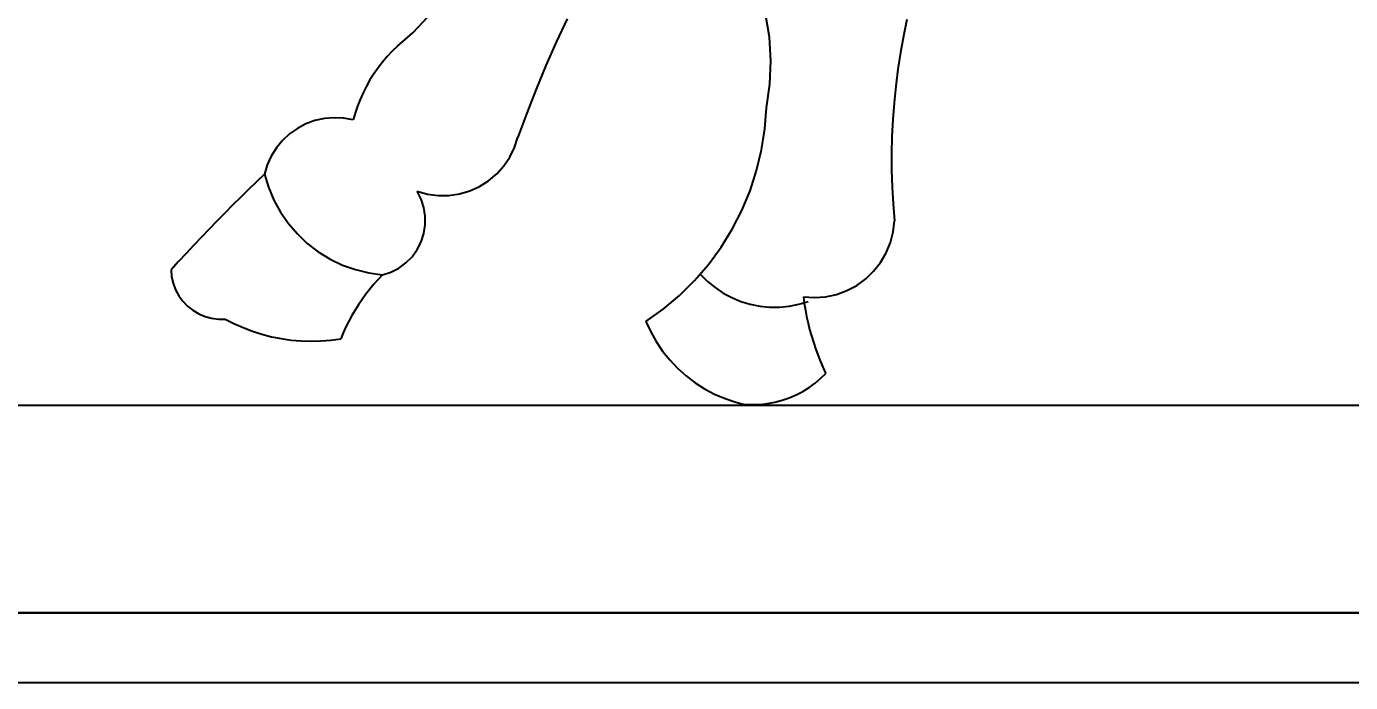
# Model space of a CAD drawing. Header units: centimetres. Extents: x 1966 to 8787, y 7398 to 12383.
# Drawn here: x 4305.61 to 4324.59, y 7739.82 to 7749.23 of the extents above; entities that cross this region are included whole.
import ezdxf
from ezdxf import colors
from ezdxf.entities.mleader import LeaderData, LeaderLine
from ezdxf.math import Vec2, Vec3

# ---------------------------------------------------------------- set-up
doc = ezdxf.new("R2010")
doc.units = ezdxf.units.CM
doc.styles.get("Standard").update_dxf_attribs({"font": 'arial.ttf', "height": 10})

# ---------------------------------------------------------------- blocks, each defined once
blk = doc.blocks.new('飾品02')
for p, q in [((9.711, 8.25), (9.656, 8.584)), ((4.604, 8.317), (4.809, 8.534)), ((6.814, 8.511), (6.657, 8.178)), ((11.681, 8.502), (11.632, 8.265)), ((4.38, 8.119), (4.604, 8.317)), ((6.657, 8.178), (6.508, 7.842)), ((9.732, 7.912), (9.711, 8.25)), ((11.632, 8.265), (11.589, 8.027)), ((4.234, 7.97), (4.166, 7.891)), ((4.305, 8.046), (4.234, 7.97)), ((4.38, 8.119), (4.305, 8.046)), ((11.589, 8.027), (11.552, 7.788)), ((4.102, 7.809), (4.042, 7.724)), ((4.166, 7.891), (4.102, 7.809)), ((6.508, 7.842), (6.367, 7.503)), ((9.718, 7.573), (9.732, 7.912)), ((11.552, 7.788), (11.521, 7.549)), ((3.987, 7.636), (3.935, 7.545)), ((4.042, 7.724), (3.987, 7.636)), ((3.888, 7.453), (3.845, 7.358)), ((3.935, 7.545), (3.888, 7.453)), ((6.367, 7.503), (6.233, 7.161)), ((9.669, 7.238), (9.718, 7.573)), ((11.521, 7.549), (11.497, 7.308)), ((3.807, 7.261), (3.774, 7.162)), ((3.845, 7.358), (3.807, 7.261)), ((9.646, 6.934), (9.669, 7.238)), ((11.497, 7.308), (11.479, 7.067)), ((3.199, 7.054), (3.069, 7.006)), ((3.334, 7.083), (3.199, 7.054)), ((3.472, 7.094), (3.334, 7.083)), ((3.609, 7.087), (3.472, 7.094)), ((3.745, 7.062), (3.609, 7.087)), ((3.774, 7.162), (3.745, 7.062)), ((6.233, 7.161), (6.108, 6.815)), ((11.479, 7.067), (11.467, 6.826)), ((2.834, 6.863), (2.733, 6.769)), ((2.947, 6.942), (2.834, 6.863)), ((3.069, 7.006), (2.947, 6.942)), ((9.599, 6.634), (9.646, 6.934)), ((2.645, 6.663), (2.572, 6.545)), ((2.733, 6.769), (2.645, 6.663)), ((5.992, 6.531), (6.06, 6.669)), ((6.06, 6.669), (6.108, 6.815)), ((11.467, 6.826), (11.462, 6.584)), ((2.572, 6.545), (2.515, 6.419)), ((5.906, 6.404), (5.992, 6.531)), ((9.528, 6.337), (9.599, 6.634)), ((11.462, 6.584), (11.462, 6.342)), ((2.476, 6.287), (2.36, 6.176)), ((2.515, 6.419), (2.476, 6.287)), ((2.476, 6.287), (2.533, 6.098)), ((5.686, 6.191), (5.804, 6.29)), ((5.804, 6.29), (5.906, 6.404)), ((9.434, 6.048), (9.528, 6.337)), ((11.462, 6.342), (11.47, 6.1)), ((2.36, 6.176), (2.246, 6.065)), ((2.533, 6.098), (2.609, 5.915)), ((5.416, 6.046), (5.556, 6.109)), ((5.556, 6.109), (5.686, 6.191)), ((11.47, 6.1), (11.483, 5.859)), ((2.132, 5.952), (2.019, 5.84)), ((2.246, 6.065), (2.132, 5.952)), ((2.609, 5.915), (2.704, 5.742)), ((4.662, 6.041), (4.81, 6)), ((4.719, 5.929), (4.662, 6.041)), ((4.758, 5.809), (4.719, 5.929)), ((4.81, 6), (4.963, 5.98)), ((4.963, 5.98), (5.116, 5.981)), ((5.116, 5.981), (5.268, 6.003)), ((5.268, 6.003), (5.416, 6.046)), ((9.317, 5.767), (9.434, 6.048)), ((1.906, 5.726), (1.794, 5.612)), ((2.019, 5.84), (1.906, 5.726)), ((2.704, 5.742), (2.817, 5.579)), ((4.778, 5.685), (4.758, 5.809)), ((9.178, 5.496), (9.317, 5.767)), ((11.483, 5.859), (11.503, 5.618)), ((1.794, 5.612), (1.683, 5.497)), ((2.817, 5.579), (2.946, 5.429)), ((4.759, 5.436), (4.778, 5.56)), ((4.778, 5.56), (4.778, 5.685)), ((11.485, 5.46), (11.503, 5.618)), ((1.572, 5.382), (1.462, 5.266)), ((1.683, 5.497), (1.572, 5.382)), ((2.946, 5.429), (3.089, 5.292)), ((4.663, 5.204), (4.72, 5.316)), ((4.72, 5.316), (4.759, 5.436)), ((9.018, 5.237), (9.178, 5.496)), ((11.445, 5.306), (11.485, 5.46)), ((1.352, 5.149), (1.244, 5.032)), ((1.462, 5.266), (1.352, 5.149)), ((3.089, 5.292), (3.246, 5.172)), ((3.246, 5.172), (3.415, 5.069)), ((4.59, 5.102), (4.663, 5.204)), ((8.838, 4.991), (9.018, 5.237)), ((11.304, 5.021), (11.384, 5.158)), ((11.384, 5.158), (11.445, 5.306)), ((1.244, 5.032), (1.136, 4.914)), ((3.415, 5.069), (3.594, 4.983)), ((3.594, 4.983), (3.78, 4.917)), ((4.288, 4.882), (4.4, 4.939)), ((4.4, 4.939), (4.501, 5.013)), ((4.501, 5.013), (4.59, 5.102)), ((8.639, 4.761), (8.838, 4.991)), ((11.205, 4.896), (11.304, 5.021)), ((1.136, 4.914), (1.144, 4.816)), ((1.144, 4.816), (1.166, 4.721)), ((3.78, 4.917), (3.972, 4.87)), ((3.972, 4.87), (4.168, 4.843)), ((4.105, 4.777), (4.044, 4.708)), ((4.168, 4.843), (4.105, 4.777)), ((4.168, 4.843), (4.288, 4.882)), ((8.423, 4.547), (8.639, 4.761)), ((8.724, 4.847), (8.823, 4.748)), ((8.823, 4.748), (8.932, 4.659)), ((10.962, 4.692), (11.091, 4.786)), ((11.091, 4.786), (11.205, 4.896)), ((1.166, 4.721), (1.201, 4.63)), ((1.201, 4.63), (1.247, 4.544)), ((3.929, 4.565), (3.875, 4.491)), ((3.986, 4.637), (3.929, 4.565)), ((4.044, 4.708), (3.986, 4.637)), ((8.932, 4.659), (9.049, 4.582)), ((9.049, 4.582), (9.173, 4.516)), ((10.516, 4.528), (10.672, 4.562)), ((10.672, 4.562), (10.821, 4.617)), ((10.821, 4.617), (10.962, 4.692)), ((1.247, 4.544), (1.304, 4.465)), ((1.304, 4.465), (1.372, 4.395)), ((1.372, 4.395), (1.449, 4.334)), ((3.824, 4.415), (3.775, 4.337)), ((3.875, 4.491), (3.824, 4.415)), ((8.189, 4.351), (8.423, 4.547)), ((9.173, 4.516), (9.302, 4.462)), ((9.302, 4.462), (9.437, 4.421)), ((9.437, 4.421), (9.574, 4.394)), ((9.574, 4.394), (9.714, 4.38)), ((9.714, 4.38), (9.854, 4.38)), ((9.854, 4.38), (9.994, 4.394)), ((9.994, 4.394), (10.132, 4.421)), ((10.132, 4.421), (10.266, 4.462)), ((10.198, 4.526), (10.211, 4.432)), ((10.198, 4.526), (10.357, 4.516)), ((10.211, 4.432), (10.227, 4.338)), ((10.357, 4.516), (10.516, 4.528)), ((1.449, 4.334), (1.533, 4.284)), ((1.533, 4.284), (1.623, 4.246)), ((1.623, 4.246), (1.717, 4.221)), ((1.717, 4.221), (1.814, 4.208)), ((1.814, 4.208), (1.912, 4.209)), ((1.912, 4.209), (2.038, 4.144)), ((3.684, 4.177), (3.643, 4.095)), ((3.728, 4.258), (3.684, 4.177)), ((3.775, 4.337), (3.728, 4.258)), ((7.942, 4.174), (8.189, 4.351)), ((10.227, 4.338), (10.245, 4.245)), ((10.245, 4.245), (10.265, 4.152)), ((2.038, 4.144), (2.169, 4.086)), ((2.169, 4.086), (2.302, 4.035)), ((2.302, 4.035), (2.438, 3.992)), ((2.438, 3.992), (2.576, 3.956)), ((3.605, 4.012), (3.569, 3.927)), ((3.643, 4.095), (3.605, 4.012)), ((7.942, 4.174), (8.01, 4.026)), ((8.01, 4.026), (8.09, 3.885)), ((10.265, 4.152), (10.288, 4.059)), ((10.288, 4.059), (10.313, 3.968)), ((2.576, 3.956), (2.716, 3.928)), ((2.716, 3.928), (2.858, 3.908)), ((2.858, 3.908), (3, 3.896)), ((3, 3.896), (3.143, 3.892)), ((3.143, 3.892), (3.285, 3.896)), ((3.285, 3.896), (3.428, 3.908)), ((3.428, 3.908), (3.569, 3.927)), ((8.09, 3.885), (8.181, 3.75)), ((10.313, 3.968), (10.341, 3.877)), ((10.341, 3.877), (10.371, 3.786)), ((8.181, 3.75), (8.283, 3.623)), ((8.283, 3.623), (8.395, 3.505)), ((10.371, 3.786), (10.404, 3.697)), ((10.404, 3.697), (10.439, 3.608)), ((10.439, 3.608), (10.476, 3.521)), ((8.395, 3.505), (8.516, 3.396)), ((10.447, 3.36), (10.523, 3.435)), ((10.476, 3.521), (10.516, 3.434)), ((8.516, 3.396), (8.645, 3.297)), ((8.645, 3.297), (8.782, 3.209)), ((10.189, 3.171), (10.279, 3.228)), ((10.279, 3.228), (10.366, 3.291)), ((10.366, 3.291), (10.447, 3.36)), ((8.782, 3.209), (8.926, 3.133)), ((8.926, 3.133), (9.075, 3.068)), ((9.075, 3.068), (9.229, 3.016)), ((9.791, 3.017), (9.895, 3.044)), ((9.895, 3.044), (9.996, 3.079)), ((9.996, 3.079), (10.094, 3.122)), ((10.094, 3.122), (10.189, 3.171)), ((-19.102, 2.977), (9.387, 2.977)), ((9.229, 3.016), (9.387, 2.977)), ((9.366, 2.986), (9.473, 2.982)), ((9.387, 2.977), (19.102, 2.977)), ((9.473, 2.982), (9.58, 2.986)), ((9.58, 2.986), (9.686, 2.997)), ((9.686, 2.997), (9.791, 3.017)), ((19.102, 0), (-19.102, 0))]:
    blk.add_line(p, q)

msp = doc.modelspace()

# ---------------------------------------------------------------- linework, layer by layer
for p, q in [((4265.8, 7740.823), (4347.3, 7740.823)), ((4265.8, 7739.823), (4347.3, 7739.823))]:
    msp.add_line(p, q)

# ---------------------------------------------------------------- block references
msp.add_blockref('飾品02', (4306.55, 7740.823))

# ---------------------------------------------------------------- leaders
ml = msp.add_multileader_mtext('Standard')
ml.set_content('', color=256)
ml.set_leader_properties()
ml.build(insert=Vec2(0, 0))
ml.multileader.update_dxf_attribs({"has_dogleg": 0})
ctx = ml.context
ctx.base_point, ctx.char_height, ctx.plane_origin = Vec3(4321.652, 7923.354), 48, Vec3(4325.652, 7740.823)
ctx.text_align_type = 2
notes = []
notes.append((ctx, [(0, (1, 1, 0), (4333.652, 7923.354), (-1, 0), 8, [(0, [(4325.652, 7740.823)], 0, [])])]))
ctx.mtext.insert, ctx.mtext.alignment, ctx.mtext.flow_direction = Vec3(4323.652, 7947.354), 3, 5
for ctx, leaders in notes:
    for number, flags, end, landing, length, lines in leaders:
        leader = LeaderData()
        leader.index, (leader.has_last_leader_line, leader.has_dogleg_vector, leader.attachment_direction) = number, flags
        leader.last_leader_point, leader.dogleg_vector, leader.dogleg_length = Vec3(end), Vec3(landing), length
        for number, points, colour, breaks in lines:
            line = LeaderLine()
            line.index, line.vertices, line.color, line.breaks = number, Vec3.list(points), colors.encode_raw_color(colour), breaks
            leader.lines.append(line)
        ctx.leaders.append(leader)

doc.saveas('drawing.dxf')
